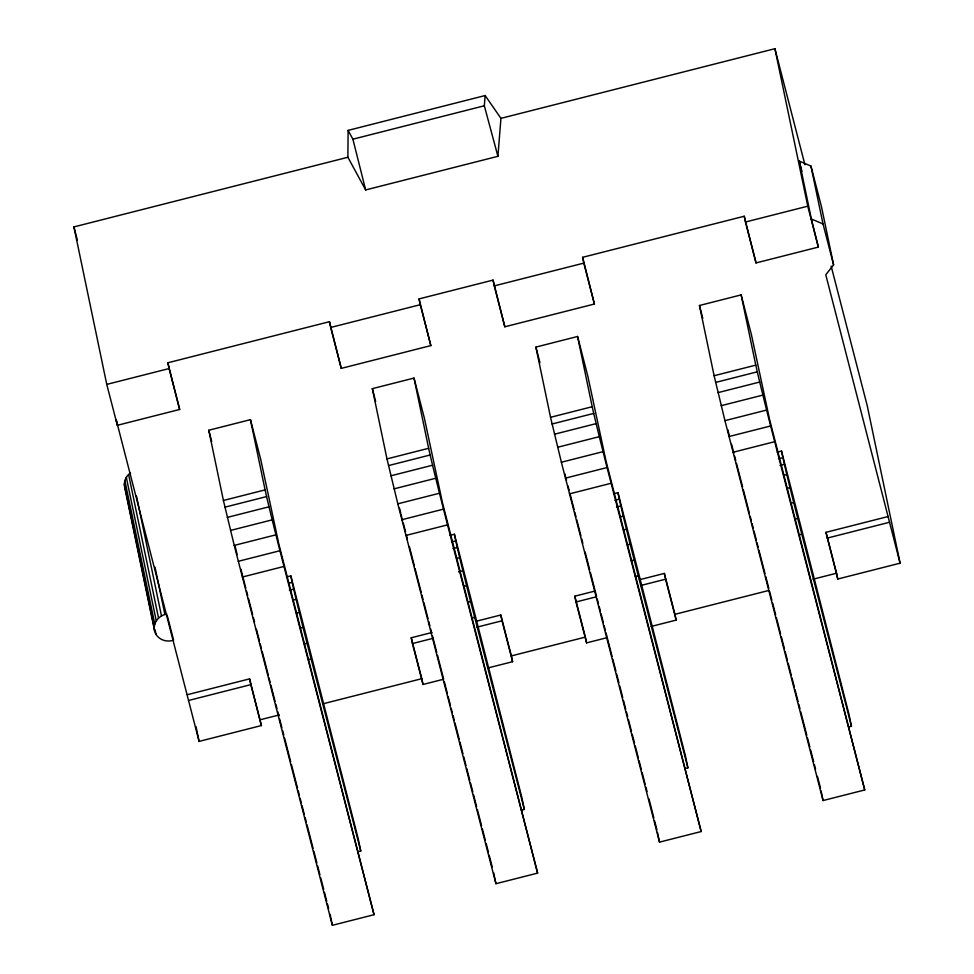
<?xml version="1.0" encoding="UTF-8"?>
<svg xmlns="http://www.w3.org/2000/svg" width="974" height="974" viewBox="0 0 974 974"><rect width="100%" height="100%" fill="white"/><g stroke="black" fill="none" stroke-linecap="round" stroke-linejoin="round"><path stroke-width="1.46" d="M347.888 157.264L348.108 130.382L485.149 95.537L500.94 118.353L497.909 156.315L365.652 189.942L347.888 157.264L73.914 226.918L106.763 384.401L117.343 425.309L179.654 409.47L167.869 362.778L329.48 321.688L341.265 368.379L430.837 345.6L419.051 298.908L493.051 280.098L504.836 326.789L594.408 304.022L582.622 257.319L744.246 216.24L756.031 262.931L818.343 247.092L811.366 218.992L799.289 161.087L810.94 166.055L821.52 206.951L833.598 264.855L825.782 274.765L900.086 563.179L837.774 579.019L825.989 532.328L888.3 516.476M497.909 156.315L484.334 105.776L485.149 95.537M167.224 615.531L173.591 640.113C166.128 642.95 156.68 639.078 154.647 631.055L124.696 487.475C123.381 482.045 125.768 475.957 130.565 473.047M154.647 631.055C152.528 623.068 158.969 615.142 166.858 614.083M348.108 130.382L352.892 139.197L484.334 105.776M500.94 118.353L774.914 48.7L804.926 164.764M106.763 384.401L169.074 368.562L167.869 362.778M341.265 368.379L330.685 327.471L420.269 304.704L419.051 298.908M504.836 326.789L494.256 285.893L583.828 263.114L582.622 257.319M756.031 262.931L745.451 222.023L807.763 206.184L774.914 48.7M208.765 430.252L250.44 419.66L260.728 459.448L278.82 543.991L374.04 914.708L332.365 925.3L234.247 545.416L223.411 500.478L208.765 430.252L211.711 441.624M372.336 388.663L413.999 378.07L424.299 417.858L442.391 502.401L537.611 873.118L495.936 883.71L397.818 503.826L386.982 458.9L372.336 388.663L375.635 401.458M535.895 347.085L577.57 336.48L587.858 376.281L605.962 460.812L701.17 831.54L659.508 842.133L561.377 462.248L550.541 417.31L535.895 347.085L539.937 362.718M699.466 305.495L741.141 294.903L751.429 334.691L769.521 419.234L864.742 789.951L823.067 800.543L724.948 420.658L714.112 375.721L699.466 305.495L702.778 318.279M223.411 500.478L265.086 489.885L250.44 419.66M386.982 458.9L428.645 448.296L413.999 378.07M550.541 417.31L592.216 406.718L577.57 336.48M714.112 375.721L755.787 365.128L741.141 294.903M224.909 507.174L266.584 496.582L265.086 489.885M388.48 465.596L430.143 454.992L428.645 448.296M552.039 424.007L593.714 413.414L592.216 406.718M715.61 382.417L757.273 371.825L755.787 365.128M227.332 517.389L269.007 506.797L266.584 496.582M390.903 475.811L432.566 465.219L430.143 454.992M554.462 434.221L596.137 423.629L593.714 413.414M718.033 392.632L759.708 382.039L757.273 371.825M230.521 530.44L272.184 519.848L269.007 506.797M394.08 488.851L435.755 478.258L432.566 465.219M557.652 447.261L599.314 436.669L596.137 423.629M721.21 405.683L762.886 395.091L759.708 382.039M234.247 545.416L275.922 534.823L272.184 519.848M397.818 503.826L439.481 493.234L435.755 478.258M561.377 462.248L603.052 451.656L599.314 436.669M724.948 420.658L766.611 410.066L762.886 395.091M238.265 561.316L279.94 550.724L374.04 914.708M401.836 519.726L443.499 509.134L537.611 873.118M565.395 478.149L607.07 467.544L701.17 831.54M728.966 436.559L770.641 425.967L864.742 789.951M242.307 577.046L283.97 566.454M405.866 535.457L447.541 524.864M569.437 493.879L611.112 483.274M733.008 452.289L774.671 441.697M286.514 576.937L290.824 575.841L358.176 838.626L360.757 851.02L357.884 851.751M450.085 535.347L454.395 534.251L521.735 797.049L524.329 809.431L521.443 810.161M613.644 493.769L617.966 492.674L685.306 755.459L687.888 767.853L685.014 768.583M777.215 452.179L781.525 451.084L848.865 713.869L851.459 726.263L848.585 726.994M289.315 583.109L292.188 582.379L290.824 575.841M451.449 541.897L455.759 540.801L454.395 534.251M615.02 500.307L619.33 499.212L617.966 492.674M778.579 458.73L782.889 457.634L781.525 451.084M289.375 590.171L293.685 589.075L292.188 582.379M452.947 548.593L457.256 547.498L455.759 540.801M616.505 507.004L620.828 505.908L619.33 499.212M780.077 465.414L784.387 464.318L782.889 457.634M293.235 600.033L296.108 599.302L293.685 589.075M456.806 558.443L459.679 557.712L457.256 547.498M620.365 516.853L623.25 516.123L620.828 505.908M783.936 475.275L786.809 474.545L784.387 464.318M296.425 613.072L299.298 612.342L296.108 599.302M458.547 571.848L462.857 570.752L459.679 557.712M623.555 529.905L626.428 529.174L623.25 516.123M787.126 488.315L789.999 487.584L786.809 474.545M300.15 628.047L303.024 627.317L299.298 612.342M463.721 586.47L466.595 585.739L462.857 570.752M627.28 544.88L630.154 544.149L626.428 529.174M790.851 503.29L793.725 502.56L789.999 487.584M304.168 643.948L307.041 643.217L360.757 851.02M467.739 602.358L470.612 601.628L524.329 809.431M631.31 560.781L634.184 560.05L687.888 767.853M794.869 519.191L797.743 518.46L851.459 726.263M308.21 659.678L311.083 658.948M471.781 618.088L474.655 617.358M635.34 576.511L638.214 575.78M798.911 534.921L801.785 534.19M187.3 694.706L249.612 678.866L261.397 725.557L199.086 741.397L116.137 419.526L117.343 425.309M443.572 679.243L423.02 684.466L412.44 643.558L411.235 637.775L431.786 632.54M475.836 621.351L500.806 614.996L511.387 655.904L512.592 661.699L487.621 668.042M607.143 637.653L586.579 642.877L575.999 601.981L574.794 596.185L595.357 590.962M639.407 579.761L664.365 573.418L674.945 614.314L676.151 620.109L651.192 626.452M188.506 700.489L250.817 684.649L249.612 678.866M412.44 643.558L432.992 638.335M477.041 627.134L502.012 620.791L500.806 614.996M575.999 601.981L596.563 596.745M640.612 585.544L665.571 579.201L664.365 573.418M827.194 538.111L889.506 522.271M260.192 719.762L279.295 714.916M323.368 703.703L421.803 678.683L411.235 637.775M511.387 655.904L585.374 637.093L574.794 596.185M674.945 614.314L768.985 590.414M813.059 579.201L836.569 573.223L825.989 532.328M811.366 218.992L823.018 223.947L833.598 264.855M124.696 487.475L126.036 490.726M831.151 266.133L867.237 405.695L900.086 563.179M799.289 161.087L801.943 171.363M807.763 206.184L818.343 247.092M731.559 444.302L733.836 453.129M734.603 456.063L735.735 460.471M736.502 463.405L742.578 486.915M743.345 489.861L749.42 513.371M750.175 516.305L751.319 520.713M752.086 523.659L753.219 528.066M753.986 531L756.262 539.815M757.017 542.762L758.162 547.169M758.916 550.103L765.004 573.613M765.759 576.559L768.803 588.308M769.557 591.255L771.846 600.069M772.601 603.003L775.645 614.764M776.4 617.699L780.576 633.867M781.343 636.801L784.387 648.562M785.141 651.496L787.418 660.311M788.185 663.257L791.217 675.006M791.984 677.941L794.26 686.767M795.028 689.702L798.059 701.463M798.826 704.397L799.958 708.804M800.725 711.738L806.801 735.248M807.568 738.195L809.844 747.009M810.599 749.943L813.643 761.705M814.398 764.639L815.542 769.046M817.442 776.4L820.485 788.149M583.828 263.114L594.408 304.022M665.571 579.201L676.151 620.109M567.988 485.892L569.133 490.299M569.887 493.234L574.076 509.402M574.83 512.336L575.975 516.756M576.73 519.69L580.918 535.858M581.673 538.792L582.817 543.2M585.094 552.014L589.66 569.644M590.414 572.59L596.49 596.1M597.257 599.034L598.389 603.442M599.156 606.388L600.301 610.795M601.055 613.73L603.332 622.544M604.099 625.491L605.231 629.898M605.998 632.832L612.074 656.342M612.841 659.288L615.872 671.037M616.639 673.984L618.916 682.798M619.671 685.733L622.715 697.494M623.482 700.428L625.758 709.242M626.513 712.189L627.658 716.596M628.413 719.53L631.456 731.291M632.211 734.226L634.5 743.04M635.255 745.987L638.299 757.735M639.054 760.682L641.342 769.497M642.097 772.431L645.141 784.192M645.896 787.126L647.04 791.533M648.94 798.887L653.883 817.99M654.638 820.924L656.914 829.738M420.269 304.704L430.837 345.6M502.012 620.791L512.592 661.699M403.285 523.075L405.561 531.889M406.328 534.823L407.461 539.231M409.372 546.584L414.303 565.687M415.07 568.621L421.145 592.131M421.912 595.065L423.045 599.485M423.812 602.419L427.988 618.587M428.743 621.522L429.887 625.929M430.642 628.863L431.786 633.27M432.553 636.217L436.729 652.385M437.484 655.319L443.572 678.829M444.327 681.763L447.37 693.525M448.125 696.459L450.414 705.273M451.169 708.22L452.313 712.627M453.068 715.561L454.213 719.969M454.968 722.915L459.144 739.071M459.911 742.018L462.954 753.766M463.709 756.713L465.986 765.527M466.753 768.462L469.785 780.223M470.552 783.157L472.828 791.972M473.595 794.918L476.627 806.667M477.394 809.613L481.57 825.769M482.325 828.716L485.369 840.465M486.136 843.411L488.412 852.226M489.167 855.16L492.211 866.921M240.858 569.059L245.801 588.162M246.556 591.108L247.7 595.516M248.455 598.45L252.643 614.618M253.398 617.553L254.543 621.96M256.442 629.314L259.486 641.062M260.241 644.009L261.385 648.416M262.14 651.35L268.227 674.86M268.982 677.807L270.127 682.214M270.882 685.148L275.058 701.317M275.825 704.251L276.957 708.658M277.724 711.592L278.856 716.012M279.623 718.946L281.9 727.761M282.667 730.695L283.799 735.114M284.566 738.049L290.642 761.558M291.409 764.493L297.484 788.003M298.239 790.949L299.383 795.356M300.138 798.29L301.283 802.698M302.037 805.644L304.326 814.459M305.081 817.393L306.226 821.8M306.98 824.747L313.068 848.257M313.823 851.191L316.867 862.952M317.621 865.886L319.91 874.701M320.665 877.647L323.709 889.396M324.464 892.342L326.74 901.157M327.507 904.091L328.64 908.499M169.074 368.562L179.654 409.47M250.817 684.649L261.397 725.557M73.914 226.918L77.336 240.128M565.894 477.723L566.527 480.231M402.006 518.058L402.639 520.566M793.725 502.56L797.743 518.46M766.611 410.066L770.641 425.967M727.858 429.826L729.136 434.891M630.154 544.149L634.184 560.05M603.052 451.656L607.07 467.544M564.932 473.948L565.565 476.469M466.595 585.739L470.612 601.628M439.481 493.234L443.499 509.134M401.044 514.26L401.678 516.792M303.024 627.317L307.041 643.217M275.922 534.823L279.94 550.724M352.892 139.197L365.652 189.942M399.535 508.221L400.716 512.994M237.157 554.583L234.953 545.659M810.94 166.055L823.018 223.947M836.569 573.223L837.774 579.019M744.246 216.24L745.451 222.023M821.058 790.912L823.067 800.543M657.487 832.49L659.508 842.133M585.374 637.093L586.579 642.877M493.051 280.098L494.256 285.893M493.635 872.704L495.936 883.71M421.803 678.683L423.02 684.466M329.48 321.688L330.685 327.471M330.076 914.282L332.365 925.3M195.993 726.543L199.086 741.397M155.024 567.209L164.91 614.582M136.482 496.022L161.489 615.921M128.592 474.472L158.543 618.052M126.303 477.26L156.254 620.84M124.842 480.499L154.781 624.091M127.57 498.128L129.116 505.53M133.438 526.252L134.984 533.655M140.548 560.293L142.703 570.654M146.1 586.945L147.646 594.347M151.968 615.069L153.515 622.471M155.049 629.874L155.974 634.305M124.295 483.981L154.233 627.573"/></g></svg>
